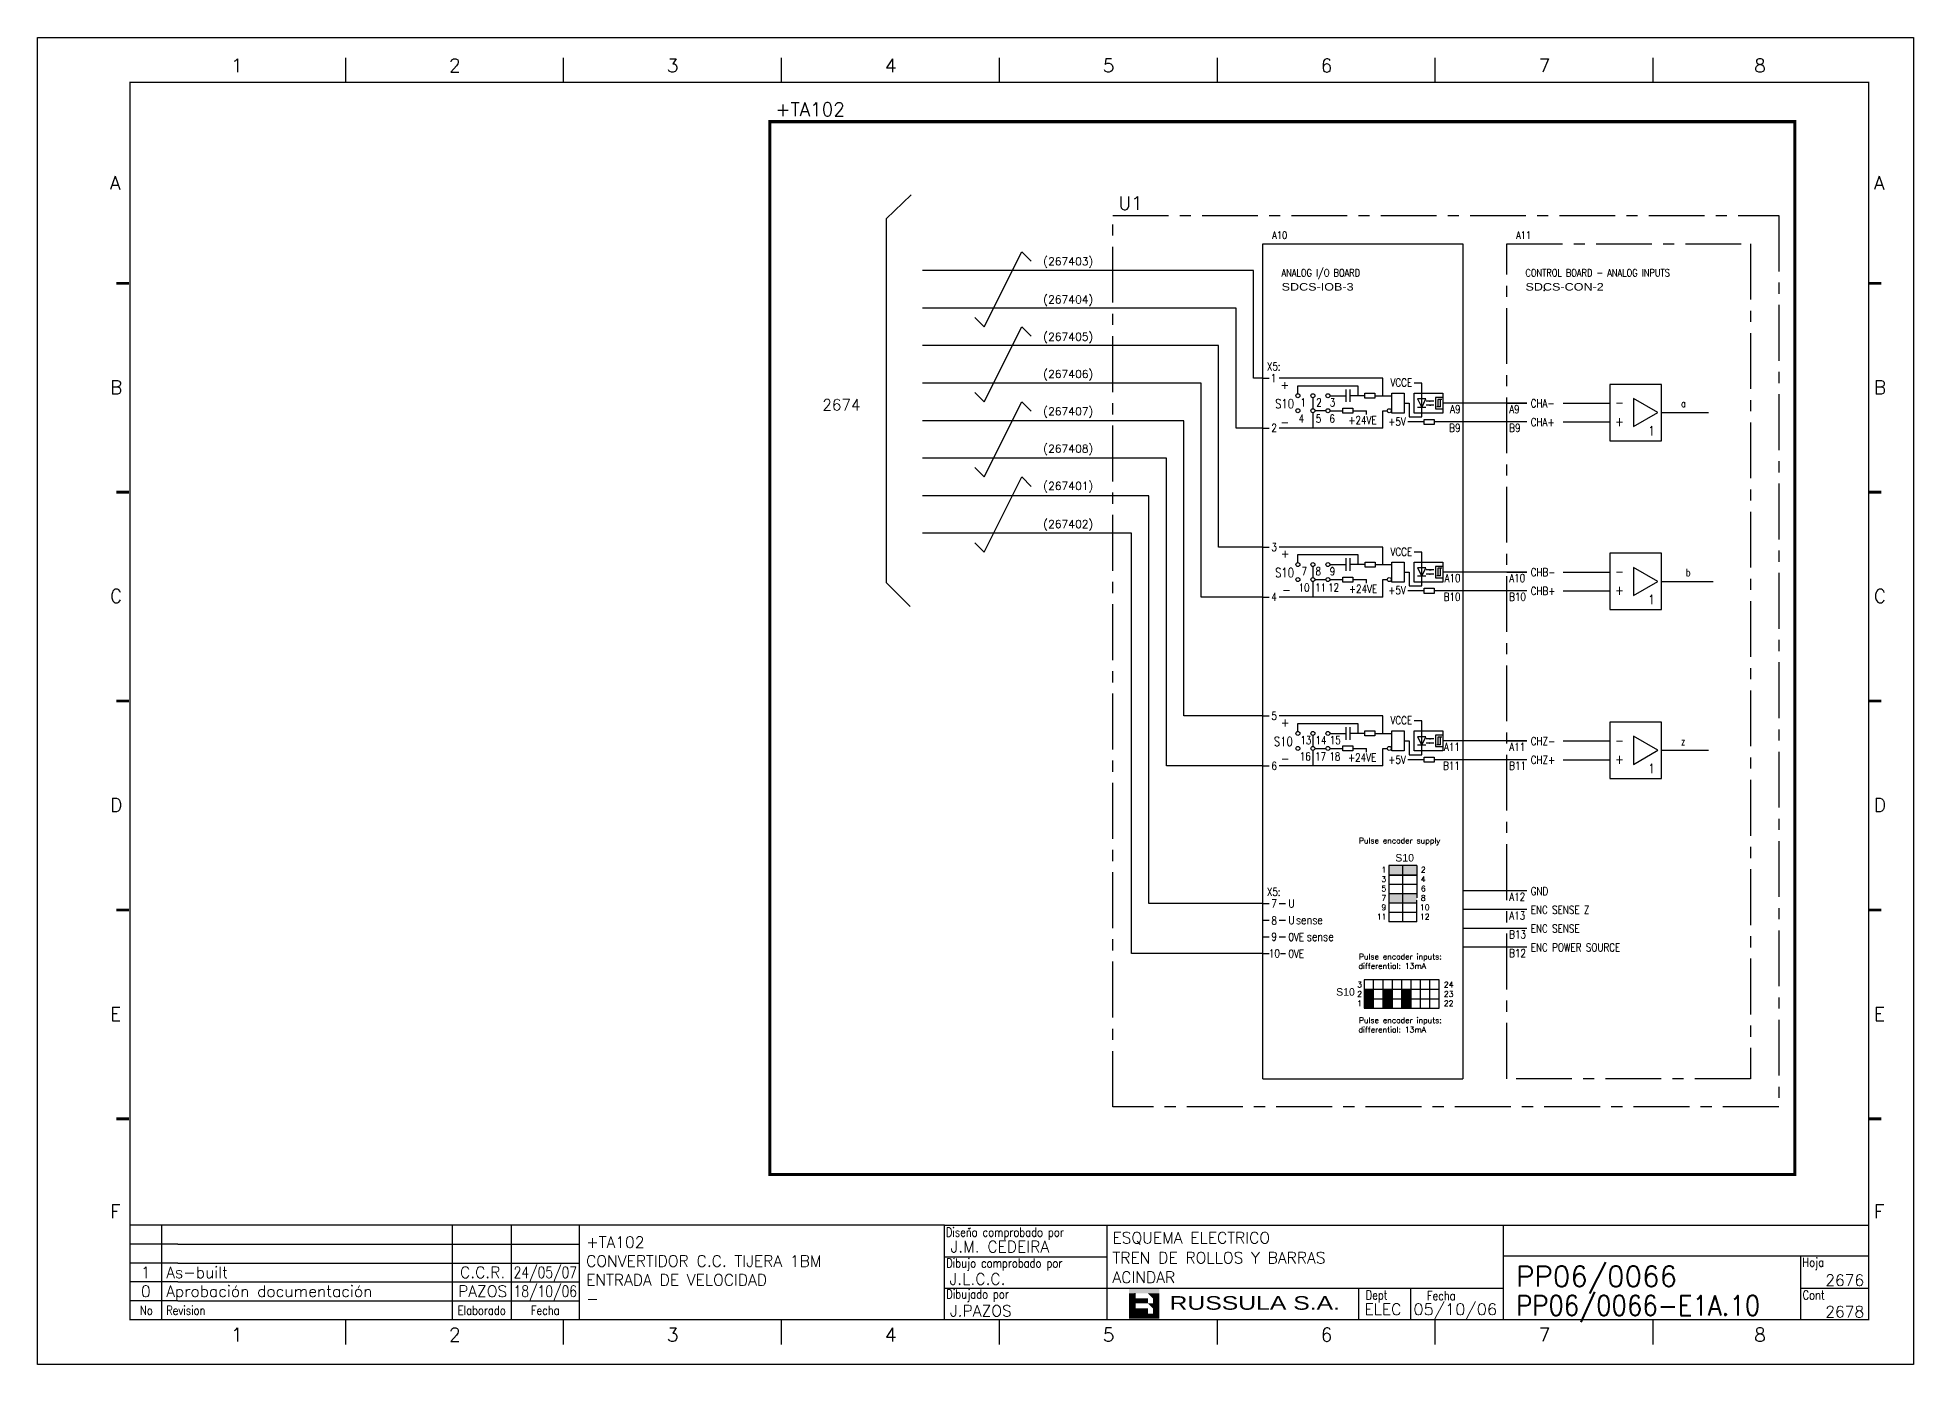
# Model space of a CAD drawing. Extents: x -25 to 1044, y -25744 to 292.
# Drawn here: x 199.9 to 619.9, y -12054.4 to -11757.4 of the extents above; entities that cross this region are included whole.
import ezdxf
from ezdxf.enums import TextEntityAlignment as Align

# ---------------------------------------------------------------- set-up
doc = ezdxf.new("R2010")
doc.units = 0
doc.header["$LTSCALE"] = 10
doc.header["$MEASUREMENT"] = 0
doc.linetypes.add('CENTER', pattern=[2, 1.25, -0.25, 0.25, -0.25])
doc.linetypes.add('DASHDOT', pattern=[1, 0.5, -0.25, 0, -0.25])
for name, color, linetype in [('1', 7, 'CONTINUOUS'), ('10', 5, 'CONTINUOUS'), ('2', 7, 'CONTINUOUS'), ('25', 3, 'CONTINUOUS'), ('25PK', 4, 'CENTER'), ('35', 2, 'CONTINUOUS'), ('DIBUJO', 7, 'CONTINUOUS'), ('NODE', 7, 'CONTINUOUS')]:
    doc.layers.add(name, color=color, linetype=linetype)
doc.styles.add('ABBSTYLE', font='ROMANS.SHX', dxfattribs={"width": 0.8})
doc.styles.add('HELV', font='HELVBLD.SHX', dxfattribs={"width": 1.2})
doc.styles.add('HELVETICA', font='HELV.SHX')
doc.styles.add('LABEL', font='SIMPLEX', dxfattribs={"width": 0.8, "height": 4})
doc.styles.add('ROMANS', font='romans')
doc.styles.get("Standard").update_dxf_attribs({"font": 'simplex'})

# ---------------------------------------------------------------- blocks, each defined once
blk = doc.blocks.new('NOD', base_point=(237.5, 170))
at = {"layer": 'NODE'}
blk.add_point((237.5, 170), dxfattribs=at)
blk = doc.blocks.new('newcajec')
at = {"layer": '1'}
for p, q in [((179.4, 20.85), (0.13, 20.85)), ((7, 20.85), (7, 0)), ((71, 20.85), (71, 0)), ((84, 20.85), (84, 0.09)), ((99, 20.85), (99, 0)), ((215.2, 20.8), (215.2, 0)), ((10.6, 16.64), (0, 16.64)), ((10.6, 16.64), (99, 16.64)), ((184.64, 20.18), (184.81, 20.01)), ((184.81, 20.01), (185.18, 20.25)), ((10.6, 12.48), (0, 12.48)), ((10.6, 12.48), (99, 12.48)), ((179.4, 13.87), (215.2, 13.87)), ((368, 14.06), (368, 0)), ((10.6, 8.32), (0, 8.32)), ((10.6, 8.32), (99, 8.32)), ((10.6, 4.16), (0, 4.16)), ((10.6, 4.16), (99, 4.16)), ((179.4, 6.93), (267.63, 6.93)), ((267.63, 6.93), (302.5, 6.93)), ((270.63, 6.91), (270.63, 0)), ((282.07, 6.93), (282.07, 0)), ((368, 6.93), (383, 6.93))]:
    blk.add_line(p, q, dxfattribs=at)
for points in [[(47.5, 272.5, 0.3, 0.3, 0), (47.5, 277.91, 0.3, 0.3, 0)], [(95.5, 272.5, 0.3, 0.3, 0), (95.5, 277.91, 0.3, 0.3, 0)], [(143.5, 272.5, 0.3, 0.3, 0), (143.5, 277.91, 0.3, 0.3, 0)], [(191.5, 272.5, 0.3, 0.3, 0), (191.5, 277.91, 0.3, 0.3, 0)], [(239.5, 272.5, 0.3, 0.3, 0), (239.5, 277.91, 0.3, 0.3, 0)], [(287.5, 272.5, 0.3, 0.3, 0), (287.5, 277.91, 0.3, 0.3, 0)], [(335.5, 272.5, 0.3, 0.3, 0), (335.5, 277.91, 0.3, 0.3, 0)], [(-2.99, 228.23, 0.6, 0.6, 0), (-0.18, 228.23, 0.6, 0.6, 0)], [(383.01, 228.23, 0.6, 0.6, 0), (385.82, 228.23, 0.6, 0.6, 0)], [(-2.99, 182.23, 0.6, 0.6, 0), (-0.18, 182.23, 0.6, 0.6, 0)], [(383.01, 182.23, 0.6, 0.6, 0), (385.82, 182.23, 0.6, 0.6, 0)], [(-2.99, 136.23, 0.6, 0.6, 0), (-0.18, 136.23, 0.6, 0.6, 0)], [(383.01, 136.23, 0.6, 0.6, 0), (385.82, 136.23, 0.6, 0.6, 0)], [(-2.99, 90.23, 0.6, 0.6, 0), (-0.18, 90.23, 0.6, 0.6, 0)], [(383.01, 90.23, 0.6, 0.6, 0), (385.82, 90.23, 0.6, 0.6, 0)], [(-2.99, 44.23, 0.6, 0.6, 0), (-0.18, 44.23, 0.6, 0.6, 0)], [(383.01, 44.23, 0.6, 0.6, 0), (385.82, 44.23, 0.6, 0.6, 0)], [(383, 20.8, 0.3, 0.3, 0), (179.4, 20.8, 0.3, 0.3, 0), (179.4, 0, 0.3, 0.3, 0)], [(302.5, 20.8, 0.3, 0.3, 0), (302.5, 0, 0.3, 0.3, 0)], [(302.5, 14, 0.3, 0.3, 0), (383, 14, 0.3, 0.3, 0)], [(47.5, -5.5, 0.3, 0.3, 0), (47.5, -0.09, 0.3, 0.3, 0)], [(95.5, -5.5, 0.3, 0.3, 0), (95.5, -0.09, 0.3, 0.3, 0)], [(143.5, -5.5, 0.3, 0.3, 0), (143.5, -0.09, 0.3, 0.3, 0)], [(191.5, -5.5, 0.3, 0.3, 0), (191.5, -0.09, 0.3, 0.3, 0)], [(239.5, -5.5, 0.3, 0.3, 0), (239.5, -0.09, 0.3, 0.3, 0)], [(287.5, -5.5, 0.3, 0.3, 0), (287.5, -0.09, 0.3, 0.3, 0)], [(335.5, -5.5, 0.3, 0.3, 0), (335.5, -0.09, 0.3, 0.3, 0)]]:
    blk.add_lwpolyline(points, format="xyseb", dxfattribs=at)
at = {"layer": '1', "const_width": 0.3}
blk.add_lwpolyline([(0, 0), (0, 272.5), (383, 272.5), (383, 0)], close=True, dxfattribs=at)
at = {"layer": '2', "color": 14}
for p, q in [((221.42, 4.69), (221.42, 5.81)), ((221.42, 2.47), (221.42, 3.58))]:
    blk.add_line(p, q, dxfattribs=at)
for points in [[(220.05, 5.81), (220.05, 6.92), (226.74, 5.81), (226.74, 6.92)], [(221.42, 2.47), (220.05, 2.47), (221.42, 5.81), (220.05, 5.81)], [(221.42, 4.69), (224.25, 4.69), (221.42, 3.58), (224.25, 3.58)], [(224.25, 5.81), (225.37, 5.81), (225.37, 4.69)], [(225.37, 5.81), (226.74, 5.81), (225.37, 1.35), (226.74, 1.35)], [(224.25, 0.24), (224.25, 2.47), (220.05, 0.24), (220.05, 2.47)], [(224.25, 3.58), (225.37, 3.58), (225.37, 2.47)], [(226.74, 1.35), (226.74, 0.24), (224.25, 1.35), (224.25, 0.24)]]:
    blk.add_solid(points, dxfattribs=at)
at = {"layer": '1', "style": 'ROMANS'}
for s, p in [('1', (22.29, 274.68)), ('2', (70.29, 274.68)), ('3', (118.29, 274.68)), ('4', (166.29, 274.68)), ('5', (214.29, 274.68)), ('6', (262.29, 274.68)), ('7', (310.29, 274.68)), ('8', (357.79, 274.68)), ('A', (-4.37, 248.84)), ('A', (384.13, 248.84)), ('B', (-4.37, 203.84)), ('B', (384.13, 203.84)), ('C', (-4.37, 157.84)), ('C', (384.13, 157.84)), ('D', (-4.37, 111.84)), ('D', (384.13, 111.84)), ('E', (-4.37, 65.84)), ('E', (384.13, 65.84)), ('F', (-4.37, 22.34)), ('F', (384.13, 22.34)), ('1', (22.29, -4.82)), ('2', (70.29, -4.82)), ('3', (118.29, -4.82)), ('4', (166.29, -4.82)), ('5', (214.29, -4.82)), ('6', (262.29, -4.82)), ('7', (310.29, -4.82)), ('8', (357.79, -4.82))]:
    blk.add_text(s, height=3, dxfattribs=at).set_placement(p)
at = {"layer": '1', "style": 'LABEL', "width": 0.8}
for s, p in [('Diseno comprobado por', (179.73, 18.27)), ('Dibujo comprobado por', (179.81, 11.47)), ('Hoja', (368.38, 11.66)), ('Dibujado por', (179.83, 4.64)), ('Fecha', (285.71, 4.3)), ('Cont', (368.43, 4.46)), ('No', (2.23, 1.05)), ('Revision', (8, 1.05))]:
    blk.add_text(s, height=2, dxfattribs=at).set_placement(p)
for s, p in [('Dept', (274.61, 4.44)), ('Elaborado', (77.5, 1.05)), ('Fecha', (91.5, 1.05))]:
    blk.add_text(s, height=2, dxfattribs=at).set_placement(p, align=Align.CENTER)
at = {"layer": '10', "style": 'ROMANS'}
for tag, p in [('REV41', (3.5, 18.74)), ('REV43', (77.7, 18.74)), ('REV31', (3.5, 14.58)), ('REV33', (77.7, 14.58)), ('REV21', (3.5, 10.42)), ('REV23', (77.7, 10.42)), ('REV11', (3.5, 6.27)), ('REV13', (77.7, 6.27))]:
    blk.add_attdef(tag, text='', height=2.5, dxfattribs=at).set_placement(p, align=Align.MIDDLE)
for tag, p, height in [('REV42', (8, 17.49), 2.5), ('SHEETNAME1', (100.5, 15.83), 2.5), ('DESIGNCHECK', (180.74, 14.83), 2.5), ('DOCUMENTTYPE', (216.43, 16.8), 2.5), ('NOTA', (305.32, 15.8), 3), ('REV32', (8, 13.33), 2.5), ('SHEETNAME2', (100.5, 11.67), 2.5), ('OBJECT', (216.43, 12.4), 2.5), ('REV22', (8, 9.17), 2.5), ('SHEETNAME3', (100.5, 7.51), 2.5), ('DRAWINGCHECK', (180.53, 7.71), 2.5), ('CUSTOMER', (216.43, 8.08), 2.5), ('ORDER', (305.32, 7.3), 4.5), ('REV12', (8, 5.01), 2.5), ('SHEETNAME4', (100.5, 3.35), 2.5), ('DOCUMENT_ID', (305.32, 0.93), 4.4), ('USER', (180.63, 0.71), 2.5), ('DEPARTMENT', (271.93, 1.05), 2.5)]:
    blk.add_attdef(tag, p, '', height=height, dxfattribs=at)
for tag, width, p, p2 in [('REV44', 1.221199, (84.53, 17.49), (98.48, 17.49)), ('REV34', 1.221199, (84.53, 13.33), (98.48, 13.33)), ('REV24', 1.221199, (84.53, 9.17), (98.48, 9.17)), ('REV14', 1.221199, (84.53, 5.01), (98.48, 5.01)), ('CREATED2', 7.039915, (282.71, 1.05), (301.14, 1.05))]:
    blk.add_attdef(tag, text='', height=2.5, dxfattribs=dict(at, width=width)).set_placement(p, p2, align=Align.FIT)
for tag, p in [('SHEET', (382, 7.43)), ('NEXTSHEET', (382, 0.5))]:
    blk.add_attdef(tag, text='', height=2.5, dxfattribs=at).set_placement(p, align=Align.RIGHT)
at = {"layer": 'DIBUJO', "color": 14, "style": 'HELVETICA', "width": 1.3}
blk.add_text('RUSSULA S.A.', height=3, dxfattribs=at).set_placement((229, 2.19))

msp = doc.modelspace()

# ---------------------------------------------------------------- linework, layer by layer
at = {"layer": '2', "color": 7}
for p, q in [((395.51, -11792.59), (389.94, -11797.95)), ((389.94, -11797.95), (389.94, -11879.33)), ((411.91, -11822.14), (420.31, -11805.34)), ((420.31, -11805.34), (422.41, -11807.44)), ((472.18, -11809.54), (398.08, -11809.54)), ((472.18, -11833.62), (472.18, -11809.54)), ((468.28, -11817.94), (398.08, -11817.94)), ((468.28, -11844.82), (468.28, -11817.94)), ((409.81, -11820.04), (411.91, -11822.14)), ((411.91, -11838.94), (420.31, -11822.14)), ((420.31, -11822.14), (422.41, -11824.24)), ((464.38, -11826.34), (398.08, -11826.34)), ((464.38, -11871.42), (464.38, -11826.34)), ((460.48, -11834.74), (398.08, -11834.74)), ((460.48, -11882.62), (460.48, -11834.74)), ((474.28, -11833.62), (472.18, -11833.62)), ((409.81, -11836.84), (411.91, -11838.94)), ((411.91, -11855.74), (420.31, -11838.94)), ((420.31, -11838.94), (422.41, -11841.04)), ((541.48, -11839.22), (551.98, -11839.22)), ((456.58, -11843.14), (398.08, -11843.14)), ((456.58, -11909.22), (456.58, -11843.14)), ((541.48, -11843.42), (551.98, -11843.42)), ((474.28, -11844.82), (468.28, -11844.82)), ((452.68, -11851.54), (398.08, -11851.54)), ((452.68, -11920.42), (452.68, -11851.54)), ((409.81, -11853.64), (411.91, -11855.74)), ((411.91, -11872.54), (420.31, -11855.74)), ((420.31, -11855.74), (422.41, -11857.84)), ((448.78, -11859.94), (398.08, -11859.94)), ((448.78, -11951.23), (448.78, -11859.94)), ((444.88, -11868.34), (398.08, -11868.34)), ((444.88, -11962.43), (444.88, -11868.34)), ((409.81, -11870.44), (411.91, -11872.54)), ((474.28, -11871.42), (464.38, -11871.42)), ((541.48, -11877.02), (551.98, -11877.02)), ((389.94, -11879.33), (395.3, -11884.69)), ((541.48, -11881.22), (551.98, -11881.22)), ((474.28, -11882.62), (460.48, -11882.62)), ((474.28, -11909.22), (456.58, -11909.22)), ((541.48, -11914.82), (551.98, -11914.82)), ((541.48, -11919.02), (551.98, -11919.02)), ((474.28, -11920.42), (452.68, -11920.42)), ((502.48, -11942.73), (502.48, -11955.33)), ((508.78, -11942.73), (502.48, -11942.73)), ((508.78, -11942.73), (502.48, -11942.73)), ((505.63, -11955.33), (505.63, -11942.73)), ((508.78, -11942.73), (508.78, -11949.94)), ((502.48, -11944.83), (508.78, -11944.83)), ((508.78, -11944.83), (502.48, -11944.83)), ((508.78, -11946.93), (502.48, -11946.93)), ((474.28, -11951.23), (448.78, -11951.23)), ((508.78, -11949.03), (502.48, -11949.03)), ((508.78, -11951.13), (502.48, -11951.13)), ((508.78, -11955.33), (508.78, -11950.49)), ((508.78, -11953.23), (502.48, -11953.23)), ((508.78, -11955.33), (502.48, -11955.33)), ((474.28, -11962.43), (444.88, -11962.43)), ((513.78, -11968.31), (496.98, -11968.31)), ((496.98, -11968.31), (496.98, -11974.61)), ((499.08, -11974.61), (499.08, -11968.31)), ((501.18, -11974.61), (501.18, -11968.31)), ((503.28, -11974.61), (503.28, -11968.31)), ((505.38, -11974.61), (505.38, -11968.31)), ((507.48, -11974.61), (507.48, -11968.31)), ((509.58, -11974.61), (509.58, -11968.31)), ((511.68, -11974.61), (511.68, -11968.31)), ((513.78, -11974.61), (513.78, -11968.31)), ((496.98, -11970.41), (513.78, -11970.41)), ((496.98, -11972.51), (513.78, -11972.51)), ((496.98, -11974.61), (513.78, -11974.61))]:
    msp.add_line(p, q, dxfattribs=at)
at = {"layer": '2', "color": 3, "linetype": 'DASHDOT'}
msp.add_lwpolyline([(363.88, -11776.22, 0.706, 0.706, 0), (593.38, -11776.22, 0.706, 0.706, 0), (593.38, -12011.84, 0.706, 0.706, 0), (363.88, -12011.84, 0.706, 0.706, 0), (363.88, -11776.22, 0.706, 0.706, 0)], format="xyseb", dxfattribs=at)
at = {"layer": '2', "color": 7}
for points in [[(502.48, -11944.83), (508.78, -11944.83), (502.48, -11942.73), (508.78, -11942.73)], [(502.48, -11951.13), (508.78, -11951.13), (502.48, -11949.03), (508.78, -11949.03)], [(496.98, -11970.41), (496.98, -11974.61), (499.08, -11970.41), (499.08, -11974.61)], [(501.18, -11970.41), (501.18, -11974.61), (503.28, -11970.41), (503.28, -11974.61)], [(505.38, -11970.41), (505.38, -11974.61), (507.48, -11970.41), (507.48, -11974.61)]]:
    msp.add_solid(points, dxfattribs=at)
at = {"layer": '25'}
for p, q in [((474.28, -11990.42), (474.28, -11803.52)), ((474.28, -11803.52), (519.08, -11803.52)), ((519.08, -11803.52), (519.08, -11990.42)), ((474.28, -11833.62), (475.68, -11833.62)), ((501.16, -11833.62), (477.92, -11833.62)), ((482.12, -11835.3), (495.56, -11835.3)), ((482.12, -11837.09), (482.12, -11835.3)), ((495.56, -11835.3), (495.56, -11837.54)), ((501.16, -11837.54), (501.16, -11833.62)), ((509.84, -11834.74), (508.16, -11834.74)), ((509.84, -11842.3), (509.84, -11834.74)), ((485.48, -11837.98), (485.48, -11840.45)), ((489.28, -11837.54), (492.9, -11837.54)), ((492.9, -11838.94), (492.9, -11836.14)), ((493.74, -11836.14), (493.74, -11838.94)), ((497.1, -11837.54), (493.74, -11837.54)), ((497.1, -11836.98), (499.34, -11836.98)), ((497.1, -11838.1), (497.1, -11836.98)), ((499.34, -11838.1), (497.1, -11838.1)), ((499.34, -11836.98), (499.34, -11838.1)), ((499.34, -11837.54), (501.16, -11837.54)), ((501.16, -11837.54), (503.12, -11837.54)), ((503.12, -11841.46), (503.12, -11836.98)), ((503.12, -11836.98), (505.92, -11836.98)), ((505.92, -11836.98), (505.92, -11841.46)), ((505.92, -11839.22), (507.04, -11839.22)), ((507.04, -11839.22), (507.04, -11842.3)), ((508.16, -11836.98), (514.6, -11836.98)), ((508.16, -11841.46), (508.16, -11836.98)), ((508.9, -11838.28), (509.84, -11840.15)), ((510.77, -11838.28), (508.9, -11838.28)), ((509.84, -11840.15), (510.77, -11838.28)), ((512.53, -11838.75), (510.84, -11838.75)), ((512.53, -11839.68), (510.84, -11839.68)), ((512.92, -11837.96), (512.92, -11840.48)), ((514.6, -11837.96), (512.92, -11837.96)), ((513.48, -11838.38), (513.48, -11840.06)), ((514.32, -11838.38), (513.48, -11838.38)), ((514.04, -11840.06), (514.04, -11838.38)), ((514.6, -11836.98), (514.6, -11841.46)), ((533.36, -11839.22), (514.6, -11839.22)), ((528.88, -11839.22), (533.36, -11839.22)), ((485.48, -11841.34), (485.48, -11844.82)), ((489.28, -11840.9), (492.2, -11840.9)), ((492.2, -11840.34), (494.44, -11840.34)), ((492.2, -11841.46), (492.2, -11840.34)), ((494.44, -11841.46), (492.2, -11841.46)), ((494.44, -11840.34), (494.44, -11841.46)), ((494.44, -11840.9), (497.52, -11840.9)), ((497.52, -11841.74), (497.52, -11840.9)), ((501.16, -11840.9), (502.13, -11840.9)), ((501.16, -11844.82), (501.16, -11840.9)), ((505.92, -11841.46), (503.12, -11841.46)), ((510.4, -11843.42), (506.76, -11843.42)), ((507.04, -11842.3), (509.84, -11842.3)), ((514.6, -11841.46), (508.16, -11841.46)), ((510.77, -11840.15), (508.9, -11840.15)), ((510.4, -11842.86), (512.64, -11842.86)), ((510.4, -11843.98), (510.4, -11842.86)), ((512.64, -11843.98), (510.4, -11843.98)), ((512.64, -11842.86), (512.64, -11843.98)), ((533.36, -11843.42), (512.64, -11843.42)), ((512.92, -11840.48), (514.6, -11840.48)), ((514.04, -11840.06), (513.2, -11840.06)), ((474.28, -11844.82), (475.68, -11844.82)), ((501.16, -11844.82), (477.92, -11844.82)), ((474.28, -11871.42), (475.68, -11871.42)), ((501.16, -11871.42), (477.92, -11871.42)), ((482.12, -11873.1), (495.56, -11873.1)), ((482.12, -11874.89), (482.12, -11873.1)), ((495.56, -11873.1), (495.56, -11875.34)), ((501.16, -11875.34), (501.16, -11871.42)), ((509.84, -11872.54), (508.16, -11872.54)), ((509.84, -11880.1), (509.84, -11872.54)), ((485.48, -11875.78), (485.48, -11878.25)), ((489.28, -11875.34), (492.9, -11875.34)), ((492.9, -11876.74), (492.9, -11873.94)), ((493.74, -11873.94), (493.74, -11876.74)), ((497.18, -11875.34), (493.74, -11875.34)), ((497.18, -11875.9), (497.18, -11874.78)), ((497.18, -11874.78), (499.42, -11874.78)), ((499.42, -11875.9), (497.18, -11875.9)), ((499.42, -11874.78), (499.42, -11875.9)), ((499.42, -11875.34), (501.16, -11875.34)), ((501.16, -11875.34), (503.12, -11875.34)), ((503.12, -11874.78), (505.92, -11874.78)), ((503.12, -11879.26), (503.12, -11874.78)), ((505.92, -11874.78), (505.92, -11879.26)), ((505.92, -11877.02), (507.04, -11877.02)), ((507.04, -11877.02), (507.04, -11880.1)), ((508.16, -11874.78), (514.6, -11874.78)), ((508.16, -11879.26), (508.16, -11874.78)), ((510.77, -11876.08), (508.9, -11876.08)), ((508.9, -11876.08), (509.84, -11877.95)), ((509.84, -11877.95), (510.77, -11876.08)), ((512.53, -11876.55), (510.84, -11876.55)), ((512.53, -11877.48), (510.84, -11877.48)), ((514.6, -11875.76), (512.92, -11875.76)), ((512.92, -11875.76), (512.92, -11878.28)), ((514.32, -11876.18), (513.48, -11876.18)), ((513.48, -11876.18), (513.48, -11877.86)), ((514.04, -11877.86), (514.04, -11876.18)), ((514.6, -11874.78), (514.6, -11879.26)), ((533.36, -11877.02), (514.6, -11877.02)), ((528.88, -11877.02), (533.36, -11877.02)), ((485.48, -11879), (485.48, -11882.62)), ((489.28, -11878.7), (492.2, -11878.7)), ((492.2, -11878.14), (494.44, -11878.14)), ((492.2, -11879.26), (492.2, -11878.14)), ((494.44, -11879.26), (492.2, -11879.26)), ((494.44, -11878.14), (494.44, -11879.26)), ((494.44, -11878.7), (497.52, -11878.7)), ((497.52, -11879.54), (497.52, -11878.7)), ((501.16, -11882.62), (501.16, -11878.7)), ((501.16, -11878.7), (502.13, -11878.7)), ((505.92, -11879.26), (503.12, -11879.26)), ((510.4, -11881.22), (506.76, -11881.22)), ((507.04, -11880.1), (509.84, -11880.1)), ((514.6, -11879.26), (508.16, -11879.26)), ((510.77, -11877.95), (508.9, -11877.95)), ((510.4, -11880.66), (512.64, -11880.66)), ((510.4, -11881.78), (510.4, -11880.66)), ((512.64, -11881.78), (510.4, -11881.78)), ((512.64, -11880.66), (512.64, -11881.78)), ((533.36, -11881.22), (512.64, -11881.22)), ((512.92, -11878.28), (514.6, -11878.28)), ((514.04, -11877.86), (513.2, -11877.86)), ((474.28, -11882.62), (475.68, -11882.62)), ((501.16, -11882.62), (477.92, -11882.62)), ((474.28, -11909.22), (475.68, -11909.22)), ((501.16, -11909.22), (477.92, -11909.22)), ((482.12, -11910.9), (495.56, -11910.9)), ((482.12, -11912.69), (482.12, -11910.9)), ((495.56, -11910.9), (495.56, -11913.14)), ((501.16, -11913.14), (501.16, -11909.22)), ((509.84, -11910.34), (508.16, -11910.34)), ((509.84, -11917.9), (509.84, -11910.34)), ((485.48, -11913.58), (485.48, -11916.05)), ((489.28, -11913.14), (492.9, -11913.14)), ((492.9, -11914.54), (492.9, -11911.74)), ((493.74, -11911.74), (493.74, -11914.54)), ((497.1, -11913.14), (493.74, -11913.14)), ((497.1, -11913.7), (497.1, -11912.58)), ((497.1, -11912.58), (499.34, -11912.58)), ((499.34, -11913.7), (497.1, -11913.7)), ((499.34, -11912.58), (499.34, -11913.7)), ((499.34, -11913.14), (501.16, -11913.14)), ((501.16, -11913.14), (503.12, -11913.14)), ((503.12, -11917.06), (503.12, -11912.58)), ((503.12, -11912.58), (505.92, -11912.58)), ((505.92, -11912.58), (505.92, -11917.06)), ((505.92, -11914.82), (507.04, -11914.82)), ((507.04, -11914.82), (507.04, -11917.9)), ((508.16, -11917.06), (508.16, -11912.58)), ((508.16, -11912.58), (514.6, -11912.58)), ((508.9, -11913.88), (509.84, -11915.75)), ((510.77, -11913.88), (508.9, -11913.88)), ((509.84, -11915.75), (510.77, -11913.88)), ((512.53, -11914.35), (510.84, -11914.35)), ((512.53, -11915.28), (510.84, -11915.28)), ((514.6, -11913.56), (512.92, -11913.56)), ((512.92, -11913.56), (512.92, -11916.08)), ((513.48, -11913.98), (513.48, -11915.66)), ((514.32, -11913.98), (513.48, -11913.98)), ((514.04, -11915.66), (514.04, -11913.98)), ((514.6, -11912.58), (514.6, -11917.06)), ((533.36, -11914.82), (514.6, -11914.82)), ((528.88, -11914.82), (533.36, -11914.82)), ((485.48, -11916.94), (485.48, -11920.42)), ((489.28, -11916.5), (492.2, -11916.5)), ((492.2, -11915.94), (494.44, -11915.94)), ((492.2, -11917.06), (492.2, -11915.94)), ((494.44, -11917.06), (492.2, -11917.06)), ((494.44, -11915.94), (494.44, -11917.06)), ((494.44, -11916.5), (497.52, -11916.5)), ((497.52, -11917.34), (497.52, -11916.5)), ((501.16, -11920.42), (501.16, -11916.5)), ((501.16, -11916.5), (502.13, -11916.5)), ((505.92, -11917.06), (503.12, -11917.06)), ((510.4, -11919.02), (506.76, -11919.02)), ((507.04, -11917.9), (509.84, -11917.9)), ((514.6, -11917.06), (508.16, -11917.06)), ((510.77, -11915.75), (508.9, -11915.75)), ((510.4, -11919.58), (510.4, -11918.46)), ((510.4, -11918.46), (512.64, -11918.46)), ((512.64, -11919.58), (510.4, -11919.58)), ((512.64, -11918.46), (512.64, -11919.58)), ((533.36, -11919.02), (512.64, -11919.02)), ((512.92, -11916.08), (514.6, -11916.08)), ((514.04, -11915.66), (513.2, -11915.66)), ((474.28, -11920.42), (475.68, -11920.42)), ((501.16, -11920.42), (477.92, -11920.42)), ((533.36, -11948.38), (519.08, -11948.38)), ((474.28, -11951.23), (475.68, -11951.23)), ((477.92, -11951.23), (479.32, -11951.23)), ((533.36, -11952.58), (519.08, -11952.58)), ((474.28, -11954.96), (475.68, -11954.96)), ((477.92, -11954.96), (479.32, -11954.96)), ((533.36, -11956.78), (519.08, -11956.78)), ((474.28, -11958.69), (475.68, -11958.69)), ((477.92, -11958.69), (479.32, -11958.69)), ((533.36, -11960.98), (519.08, -11960.98)), ((474.28, -11962.43), (475.68, -11962.43)), ((478.2, -11962.43), (479.32, -11962.43)), ((474.28, -11990.42), (519.08, -11990.42))]:
    msp.add_line(p, q, dxfattribs=at)
for centre in [(482.12, -11837.54), (485.48, -11837.54), (488.84, -11837.54), (482.12, -11840.9), (485.48, -11840.9), (488.84, -11840.9), (502.58, -11840.9), (482.12, -11875.34), (485.48, -11875.34), (488.84, -11875.34), (482.12, -11878.7), (485.48, -11878.7), (488.84, -11878.7), (502.58, -11878.7), (482.12, -11913.14), (485.48, -11913.14), (488.84, -11913.14), (482.12, -11916.5), (485.48, -11916.5), (488.84, -11916.5), (502.58, -11916.5)]:
    msp.add_circle(centre, 0.448, dxfattribs=at)
for points in [[(511.56, -11838.96), (511.56, -11838.54), (512.53, -11838.75)], [(511.56, -11839.47), (511.56, -11839.89), (512.53, -11839.68)], [(511.56, -11876.76), (511.56, -11876.34), (512.53, -11876.55)], [(511.56, -11877.27), (511.56, -11877.69), (512.53, -11877.48)], [(511.56, -11914.56), (511.56, -11914.14), (512.53, -11914.35)], [(511.56, -11915.07), (511.56, -11915.49), (512.53, -11915.28)]]:
    msp.add_solid(points, dxfattribs=at)
at = {"layer": '25PK'}
for p, q in [((440.68, -11996.72), (440.68, -11797.22)), ((440.68, -11797.22), (589.78, -11797.22)), ((589.78, -11797.22), (589.78, -11996.72)), ((528.88, -11990.42), (528.88, -11803.52)), ((528.88, -11803.52), (583.48, -11803.52)), ((583.48, -11803.52), (583.48, -11990.42)), ((583.48, -11990.42), (528.88, -11990.42)), ((589.78, -11996.72), (440.68, -11996.72))]:
    msp.add_line(p, q, dxfattribs=at)
at = {"layer": '35', "color": 7}
for p, q in [((551.98, -11835.02), (551.98, -11847.62)), ((563.53, -11835.02), (551.98, -11835.02)), ((563.53, -11847.62), (563.53, -11835.02)), ((563.53, -11841.32), (574.03, -11841.32)), ((551.98, -11847.62), (563.53, -11847.62)), ((551.98, -11872.82), (551.98, -11885.42)), ((563.53, -11872.82), (551.98, -11872.82)), ((563.53, -11885.42), (563.53, -11872.82)), ((563.53, -11879.12), (575.08, -11879.12)), ((551.98, -11885.42), (563.53, -11885.42)), ((551.98, -11910.62), (551.98, -11923.22)), ((563.53, -11910.62), (551.98, -11910.62)), ((563.53, -11923.22), (563.53, -11910.62)), ((563.53, -11916.92), (574.03, -11916.92)), ((551.98, -11923.22), (563.53, -11923.22))]:
    msp.add_line(p, q, dxfattribs=at)
at = {"layer": '35'}
for p, q in [((488.28, -11840.9), (486.04, -11840.9)), ((486.04, -11878.7), (488.28, -11878.7)), ((486.04, -11916.5), (488.28, -11916.5))]:
    msp.add_line(p, q, dxfattribs=at)
at = {"layer": '35', "color": 7}
for points in [[(557.23, -11838.17), (557.23, -11844.47), (562.68, -11841.32)], [(557.23, -11875.97), (557.23, -11882.27), (562.68, -11879.12)], [(557.23, -11913.77), (557.23, -11920.07), (562.68, -11916.92)]]:
    msp.add_lwpolyline(points, close=True, dxfattribs=at)
at = {"layer": 'DIBUJO'}
msp.add_lwpolyline([(199.94, -11757.38), (619.94, -11757.38), (619.94, -12054.38), (199.94, -12054.38), (199.94, -11757.38)], dxfattribs=at)

# ---------------------------------------------------------------- block references
at = {"layer": '2', "color": 7}
ref = msp.add_blockref('newcajec', (220.62, -12044.36), dxfattribs=dict(at, xscale=1.016442892079965, yscale=1.016442892079965, zscale=1.016442892079965))
ref.add_attrib('REV24', '24/05/07', dxfattribs={"layer": '10', "height": 2.541, "style": 'ROMANS', "width": 0.728168}).set_placement((306.53, -12035.03), (320.72, -12035.03), align=Align.FIT)
ref.add_attrib('SHEETNAME3', 'ENTRADA DE VELOCIDAD ', (322.77, -12036.73), dxfattribs={"layer": '10', "height": 2.5411, "style": 'ROMANS'})
ref.add_attrib('SHEETNAME2', 'CONVERTIDOR C.C. TIJERA 1BM', (322.77, -12032.5), dxfattribs={"layer": '10', "height": 2.5411, "style": 'ROMANS'})
ref.add_attrib('SHEETNAME1', '+TA102', (322.77, -12028.27), dxfattribs={"layer": '10', "height": 2.541, "style": 'ROMANS'})
ref.add_attrib('USER', 'J.PAZOS', (404.22, -12043.64), dxfattribs={"layer": '10', "height": 2.541, "style": 'ROMANS'})
ref.add_attrib('DRAWINGCHECK', 'J.L.C.C.', (404.12, -12036.52), dxfattribs={"layer": '10', "height": 2.541, "style": 'ROMANS'})
ref.add_attrib('DESIGNCHECK', 'J.M. CEDEIRA', (404.33, -12029.28), dxfattribs={"layer": '10', "height": 2.5411, "style": 'ROMANS'})
ref.add_attrib('REV22', 'As-built', (228.75, -12035.03), dxfattribs={"layer": '10', "height": 2.541, "style": 'ROMANS'})
ref.add_attrib('REV12', 'Aprobación documentación', (228.75, -12039.26), dxfattribs={"layer": '10', "height": 2.5411, "style": 'ROMANS'})
ref.add_attrib('REV21', '1', dxfattribs={"layer": '10', "height": 2.54, "style": 'ROMANS'}).set_placement((224.18, -12033.76), align=Align.MIDDLE)
ref.add_attrib('REV11', '0', dxfattribs={"layer": '10', "height": 2.54, "style": 'ROMANS'}).set_placement((224.18, -12037.99), align=Align.MIDDLE)
ref.add_attrib('SHEETNAME4', '-', (322.77, -12040.96), dxfattribs={"layer": '10', "height": 2.54, "style": 'ROMANS'})
ref.add_attrib('REV14', '18/10/06', dxfattribs={"layer": '10', "height": 2.541, "style": 'ROMANS', "width": 0.728168}).set_placement((306.53, -12039.26), (320.72, -12039.26), align=Align.FIT)
ref.add_attrib('REV23', 'C.C.R.', dxfattribs={"layer": '10', "height": 2.541, "style": 'ROMANS'}).set_placement((299.6, -12033.76), align=Align.MIDDLE)
ref.add_attrib('REV13', 'PAZOS', dxfattribs={"layer": '10', "height": 2.541, "style": 'ROMANS'}).set_placement((299.6, -12037.99), align=Align.MIDDLE)
ref.add_attrib('DOCUMENT_ID', 'PP06/0066-E1A.10', (530.96, -12043.41), dxfattribs={"layer": '10', "height": 4.4723, "style": 'ROMANS', "width": 0.9})
ref.add_attrib('ORDER', 'PP06/0066', (530.96, -12036.94), dxfattribs={"layer": '10', "height": 4.574, "style": 'ROMANS'})
ref.add_attrib('CUSTOMER', 'ACINDAR', (440.61, -12036.14), dxfattribs={"layer": '10', "height": 2.541, "style": 'ROMANS'})
ref.add_attrib('OBJECT', 'TREN DE ROLLOS Y BARRAS', (440.61, -12031.75), dxfattribs={"layer": '10', "height": 2.5411, "style": 'ROMANS'})
ref.add_attrib('DOCUMENTTYPE', 'ESQUEMA ELECTRICO', (440.61, -12027.28), dxfattribs={"layer": '10', "height": 2.5411, "style": 'ROMANS'})
ref.add_attrib('CREATED2', '05/10/06', dxfattribs={"layer": '10', "height": 2.541, "style": 'ROMANS', "width": 0.961976}).set_placement((507.98, -12043.3), (526.72, -12043.3), align=Align.FIT)
ref.add_attrib('DEPARTMENT', 'ELEC', (497.02, -12043.3), dxfattribs={"layer": '10', "height": 2.541, "style": 'ROMANS'})
ref.add_attrib('NEXTSHEET', '2678', dxfattribs={"layer": '10', "height": 2.541, "style": 'ROMANS'}).set_placement((608.9, -12043.85), align=Align.RIGHT)
ref.add_attrib('SHEET', '2676', dxfattribs={"layer": '10', "height": 2.541, "style": 'ROMANS'}).set_placement((608.9, -12036.8), align=Align.RIGHT)
at = {"layer": '2', "xscale": 0.839999999999975, "yscale": 0.839999999999975, "zscale": 0.839999999999975, "rotation": 90}
msp.add_blockref('NOD', (537.28, -11814.02), dxfattribs=at)

# ---------------------------------------------------------------- texts
at = {"layer": '2', "color": 6}
for s, height, p in [('+TA102', 3.024, (365.14, -11774.96)), ('U1', 3.024, (441.94, -11795.96)), ('(267403)', 1.764, (425.12, -11808.34)), ('(267404)', 1.764, (425.12, -11816.89)), ('(267405)', 1.764, (425.12, -11825.23)), ('(267406)', 1.764, (425.12, -11833.58)), ('(267407)', 1.764, (425.12, -11841.93)), ('(267408)', 1.764, (425.12, -11850.27)), ('(267401)', 1.764, (425.12, -11858.62)), ('(267402)', 1.764, (425.12, -11867.16))]:
    msp.add_text(s, height=height, dxfattribs=at).set_placement(p)
at = {"layer": '2', "color": 7}
for s, height, style, p in [('Pulse encoder supply', 1.26, 'ROMANS', (495.79, -11937.76)), ('S10', 1.68, 'HELV', (503.94, -11941.81)), ('differential: 13mA', 1.26, 'ROMANS', (495.68, -11965.82)), ('Pulse encoder inputs:', 1.26, 'ROMANS', (495.79, -11963.72)), ('S10', 1.68, 'HELV', (490.7, -11971.83)), ('Pulse encoder inputs:', 1.26, 'ROMANS', (495.79, -11977.97)), ('differential: 13mA', 1.26, 'ROMANS', (495.68, -11980.07))]:
    msp.add_text(s, height=height, dxfattribs=dict(at, style=style)).set_placement(p)
at = {"layer": '2', "color": 7, "style": 'ROMANS'}
for s, p in [('1', (501.37, -11943.66)), ('2', (510.19, -11943.66)), ('3', (501.37, -11945.76)), ('5', (501.37, -11947.86)), ('4', (510.19, -11945.76)), ('6', (510.19, -11947.86)), ('7', (501.37, -11949.96)), ('9', (501.37, -11952.06)), ('10', (510.53, -11952.06)), ('8', (510.19, -11949.96)), ('11', (500.86, -11954.16)), ('12', (510.53, -11954.16)), ('3', (495.93, -11969.36)), ('24', (515.88, -11969.36)), ('2', (495.93, -11971.46)), ('1', (495.93, -11973.56)), ('23', (515.88, -11971.46)), ('22', (515.88, -11973.56))]:
    msp.add_text(s, height=1.26, dxfattribs=at).set_placement(p, align=Align.MIDDLE)
at = {"layer": '2', "color": 7, "insert": (375.65, -11838.35), "char_height": 2.5, "width": 15.52, "attachment_point": 1, "style": 'ROMANS'}
msp.add_mtext('{\\C1;2674}', dxfattribs=at)
at = {"layer": '25'}
for s, height, style, width, p in [('A10', 1.68, 'ABBSTYLE', 0.8, (476.38, -11802.47)), ('A11', 1.68, 'ABBSTYLE', 0.8, (530.98, -11802.47)), ('ANALOG I/O BOARD', 1.68, 'ABBSTYLE', 0.8, (478.48, -11810.87)), ('CONTROL BOARD - ANALOG INPUTS', 1.68, 'ABBSTYLE', 0.8, (533.08, -11810.87)), ('SDCS-IOB-3', 1.68, 'HELV', 1.2, (478.48, -11814.02)), ('SDCS-CON-2', 1.68, 'HELV', 1.2, (533.08, -11814.02)), ('S10', 2.061, 'ABBSTYLE', 0.8, (477.02, -11840.37)), ('1', 1.79, 'ABBSTYLE', 0.8, (482.68, -11839.94)), ('2', 1.79, 'ABBSTYLE', 0.8, (486.23, -11839.94)), ('3', 1.79, 'ABBSTYLE', 0.8, (489.26, -11839.94)), ('A9', 1.792, 'ABBSTYLE', 0.8, (529.44, -11841.46)), ('CHA-', 1.792, 'ABBSTYLE', 0.8, (534.25, -11840.15)), ('a', 1.68, 'ABBSTYLE', 0.8, (567.89, -11840.14)), ('4', 1.79, 'ABBSTYLE', 0.8, (482.27, -11843.58)), ('5', 1.79, 'ABBSTYLE', 0.8, (486.14, -11843.58)), ('6', 1.79, 'ABBSTYLE', 0.8, (489.17, -11843.58)), ('+24VE', 1.792, 'ABBSTYLE', 0.8, (493.43, -11843.91)), ('B9', 1.792, 'ABBSTYLE', 0.8, (529.44, -11845.66)), ('CHA+', 1.792, 'ABBSTYLE', 0.8, (534.25, -11844.35)), ('S10', 2.061, 'ABBSTYLE', 0.8, (477.02, -11878.17)), ('7', 1.79, 'ABBSTYLE', 0.8, (482.96, -11877.74)), ('8', 1.79, 'ABBSTYLE', 0.8, (486.08, -11877.74)), ('9', 1.79, 'ABBSTYLE', 0.8, (489.26, -11877.74)), ('A10', 1.792, 'ABBSTYLE', 0.8, (529.44, -11879.26)), ('CHB-', 1.792, 'ABBSTYLE', 0.8, (534.25, -11877.95)), ('b', 1.68, 'ABBSTYLE', 0.8, (568.94, -11877.94)), ('10', 1.792, 'ABBSTYLE', 0.8, (482.27, -11881.38)), ('11', 1.792, 'ABBSTYLE', 0.8, (485.98, -11881.38)), ('12', 1.792, 'ABBSTYLE', 0.8, (488.89, -11881.38)), ('+24VE', 1.792, 'ABBSTYLE', 0.8, (493.55, -11881.69)), ('B10', 1.792, 'ABBSTYLE', 0.8, (529.44, -11883.46)), ('CHB+', 1.792, 'ABBSTYLE', 0.8, (534.25, -11882.15)), ('S10', 2.061, 'ABBSTYLE', 0.8, (476.74, -11915.97)), ('13', 1.792, 'ABBSTYLE', 0.8, (482.68, -11915.54)), ('14', 1.792, 'ABBSTYLE', 0.8, (486.08, -11915.54)), ('15', 1.792, 'ABBSTYLE', 0.8, (489.26, -11915.54)), ('A11', 1.792, 'ABBSTYLE', 0.8, (529.44, -11917.06)), ('CHZ-', 1.792, 'ABBSTYLE', 0.8, (534.25, -11915.75)), ('z', 1.68, 'ABBSTYLE', 0.8, (567.89, -11915.74)), ('16', 1.792, 'ABBSTYLE', 0.8, (482.55, -11919.18)), ('17', 1.792, 'ABBSTYLE', 0.8, (485.98, -11919.18)), ('18', 1.792, 'ABBSTYLE', 0.8, (489.17, -11919.18)), ('+24VE', 1.792, 'ABBSTYLE', 0.8, (493.35, -11919.42)), ('B11', 1.792, 'ABBSTYLE', 0.8, (529.44, -11921.26)), ('CHZ+', 1.792, 'ABBSTYLE', 0.8, (534.25, -11919.95)), ('A12', 1.792, 'ABBSTYLE', 0.8, (529.44, -11950.62)), ('GND', 1.792, 'ABBSTYLE', 0.8, (534.25, -11949.32)), ('U', 1.79, 'ABBSTYLE', 0.8, (480, -11952.13)), ('A13', 1.792, 'ABBSTYLE', 0.8, (529.44, -11954.82)), ('ENC SENSE Z', 1.792, 'ABBSTYLE', 0.8, (534.25, -11953.52)), ('U', 1.79, 'ABBSTYLE', 0.8, (480, -11955.86)), ('sense', 1.971, 'ABBSTYLE', 0.8, (481.68, -11955.86)), ('B13', 1.792, 'ABBSTYLE', 0.8, (529.44, -11959.02)), ('ENC SENSE', 1.792, 'ABBSTYLE', 0.8, (534.25, -11957.72)), ('0VE', 1.792, 'ABBSTYLE', 0.8, (480, -11959.6)), ('0VE', 1.792, 'ABBSTYLE', 0.8, (480, -11963.35)), ('sense', 1.971, 'ABBSTYLE', 0.8, (484.11, -11959.6)), ('B12', 1.792, 'ABBSTYLE', 0.8, (529.44, -11963.22)), ('ENC POWER SOURCE', 1.792, 'ABBSTYLE', 0.8, (534.25, -11961.92))]:
    msp.add_text(s, height=height, dxfattribs=dict(at, style=style, width=width)).set_placement(p)
at = {"layer": '25', "style": 'ABBSTYLE', "width": 0.8}
for s, p in [('X5:', (478.26, -11831.88)), ('VCCE', (507.7, -11835.5)), ('A9', (518.52, -11841.46)), ('+5V', (506.29, -11844.25)), ('B9', (518.52, -11845.66)), ('VCCE', (507.7, -11873.39)), ('A10', (518.52, -11879.26)), ('+5V', (506.29, -11881.99)), ('B10', (518.52, -11883.46)), ('VCCE', (507.7, -11911.1)), ('A11', (518.38, -11917.06)), ('+5V', (506.29, -11919.91)), ('B11', (518.38, -11921.26)), ('X5:', (478.26, -11949.49))]:
    msp.add_text(s, height=1.792, dxfattribs=at).set_placement(p, align=Align.RIGHT)
for s, height, p in [('1', 1.79, (476.66, -11834.51)), ('2', 1.79, (476.8, -11845.64)), ('3', 1.79, (476.8, -11872.33)), ('4', 1.79, (476.8, -11883.49)), ('5', 1.79, (476.8, -11910.09)), ('6', 1.79, (476.8, -11921.3)), ('7', 1.79, (476.8, -11952.13)), ('8', 1.79, (476.8, -11955.91)), ('10', 1.792, (476.86, -11963.27)), ('9', 1.79, (476.8, -11959.53))]:
    msp.add_text(s, height=height, dxfattribs=at).set_placement(p, align=Align.CENTER)
at = {"layer": '25', "style": 'ABBSTYLE'}
for s, p in [('+', (478.22, -11836.03)), ('-', (478.22, -11844.37)), ('+', (478.28, -11873.77)), ('-', (478.56, -11881.89)), ('+', (478.27, -11911.57)), ('-', (478.27, -11919.69))]:
    msp.add_text(s, height=1.79, dxfattribs=at).set_placement(p)
at = {"layer": '25', "color": 7, "style": 'ABBSTYLE', "width": 0.8}
for s, p in [('-', (553.19, -11840.14)), ('+', (553.19, -11844.34)), ('1', (560.54, -11846.44)), ('-', (553.19, -11877.94)), ('+', (553.19, -11882.14)), ('1', (560.54, -11884.24)), ('-', (553.19, -11915.74)), ('+', (553.19, -11919.94)), ('1', (560.54, -11922.04))]:
    msp.add_text(s, height=2.1, dxfattribs=at).set_placement(p)

doc.saveas('drawing.dxf')
